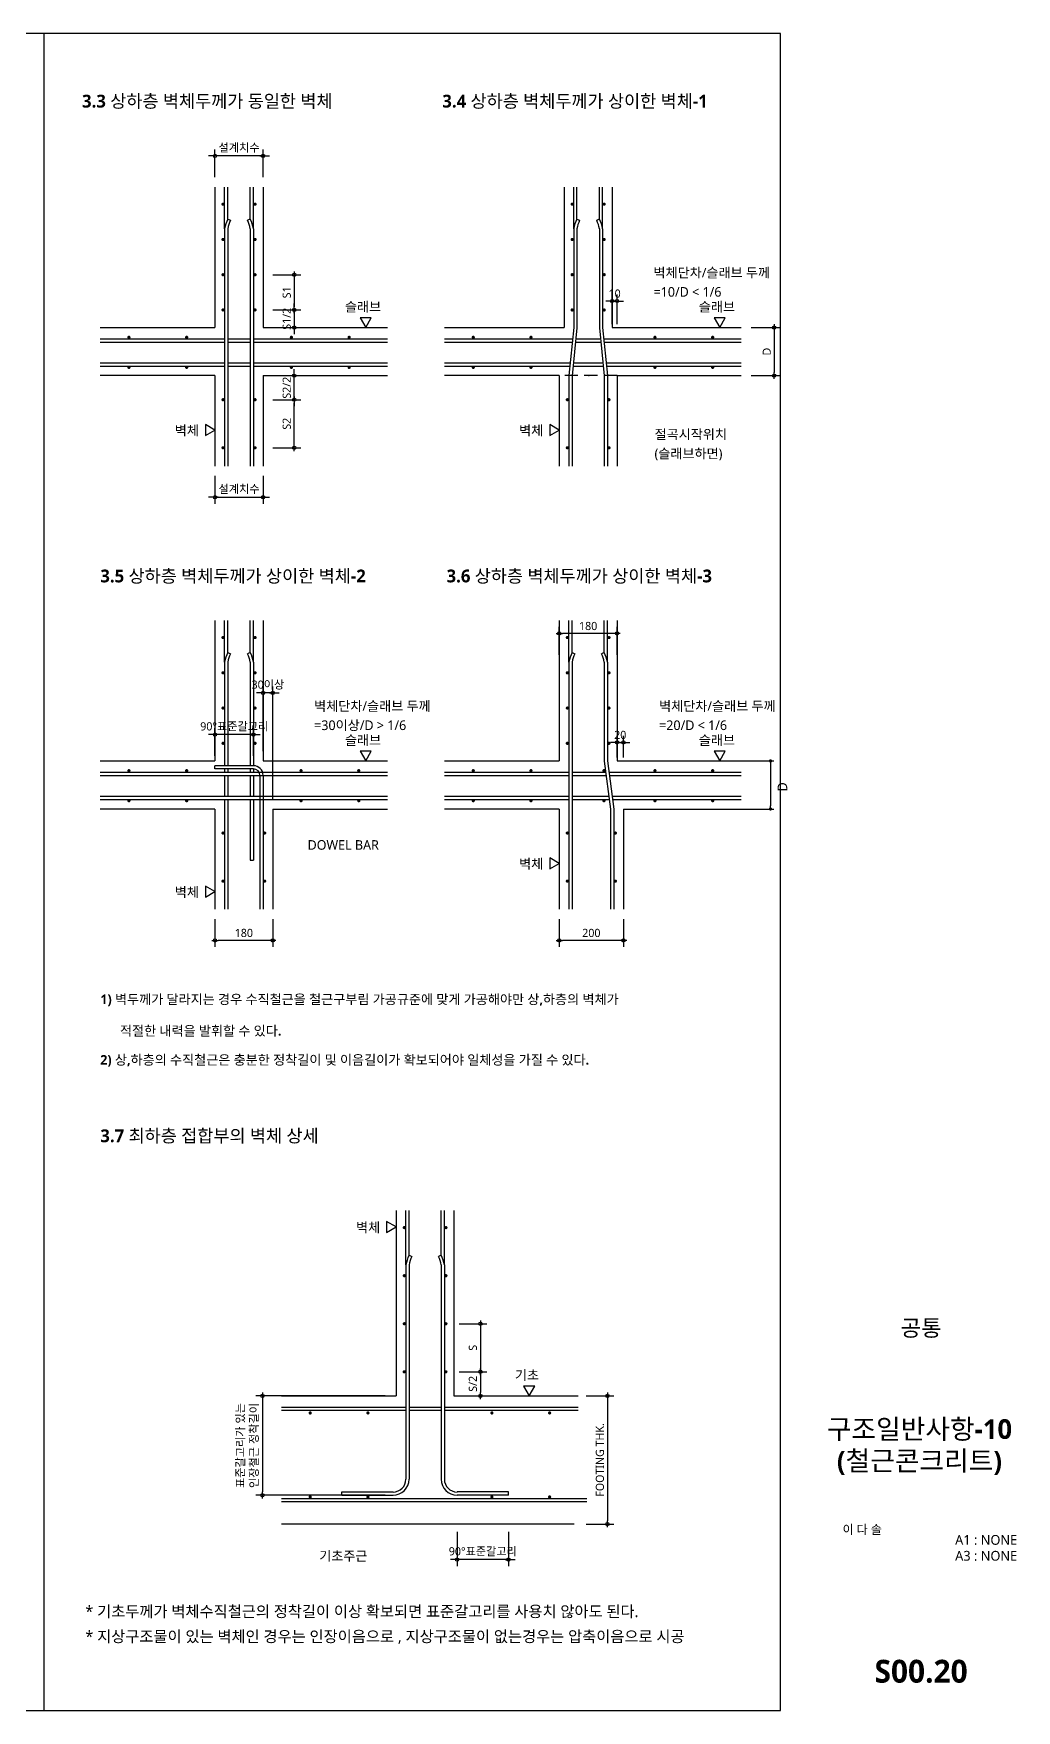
# Model space of a CAD drawing. Header units: millimetres. Extents: x 4573 to 501064, y -176100 to -4304.
# Drawn here: x 302814 to 332864, y -116700 to -65400 of the extents above; entities that cross this region are included whole.
import ezdxf
from ezdxf.enums import TextEntityAlignment as Align

# ---------------------------------------------------------------- set-up
doc = ezdxf.new("R2010")
doc.units = ezdxf.units.MM
doc.header["$LTSCALE"] = 800
doc.linetypes.add('HIDDENX2', pattern=[0.75, 0.5, -0.25])
doc.layers.get('Defpoints').update_dxf_attribs({"color": 147})
for name, color, linetype in [('BAR', 40, 'Continuous'), ('BAR-S', 4, 'Continuous'), ('DIM', 7, 'Continuous'), ('ELE4', 4, 'Continuous'), ('HID', 7, 'HIDDENX2'), ('RXLEADER', 7, 'Continuous'), ('SHT', 5, 'Continuous'), ('TEXT', 3, 'Continuous'), ('TEXT5', 7, 'Continuous'), ('TITLE', 7, 'Continuous'), ('W1', 2, 'Continuous')]:
    doc.layers.add(name, color=color, linetype=linetype)
doc.styles.get("Standard").update_dxf_attribs({"font": 'malgun.ttf'})
doc.styles.add('XR-SHEET-맑은고딕', font='malgun.ttf')
doc.styles.add('맑은고딕', font='malgun.ttf')
doc.styles.add('맑은고딕B', font='malgunbd.ttf')
doc.styles.add('스타일1', font='malgun.ttf')
doc.dimstyles.new('DIM1', dxfattribs={"dimscale": 10, "dimtxt": 3, "dimasz": 1, "dimexe": 2, "dimexo": 3, "dimgap": 1, "dimtad": 1, "dimdec": 0, "dimzin": 0, "dimdsep": 46, "dimtxsty": 'XR-SHEET-맑은고딕', "dimblk1": 'DIMDOT', "dimblk2": 'DIMDOT', "dimsah": 1, "dimcen": -1, "dimdle": 1.5, "dimclrt": 3, "dimadec": 0, "dimazin": 0, "dimtfac": 1, "dimtdec": 0, "dimtix": 1, "dimtmove": 2, "dimatfit": 3, "dimldrblk": 'DIMDOT', "dimfxl": 1, "dimtvp": 1, "dimtolj": 1, "dimtzin": 0, "dimarcsym": 0})

# ---------------------------------------------------------------- blocks, each defined once
blk = doc.blocks.new('DIMDOT')
at = {"layer": 'DIM'}
blk.add_line((1, 0), (-1, 0), dxfattribs=at)
blk.add_circle((0, 0), 0.5, dxfattribs=at)
blk = doc.blocks.new('*D292')
at = {"layer": 'Defpoints', "color": 0, "transparency": 16777216}
for p in [(313864, -107076), (309810, -110115), (313864, -110115)]:
    blk.add_point(p, dxfattribs=at)
at = {"layer": 'DIM', "color": 0, "lineweight": -2, "transparency": 16777216}
for p, q in [((313564, -107076), (309610, -107076)), ((309810, -107176), (309810, -110015)), ((313564, -110115), (309610, -110115))]:
    blk.add_line(p, q, dxfattribs=at)
at = {"layer": 'DIM', "color": 0, "lineweight": -2, "transparency": 16777216, "xscale": 100, "yscale": 100, "zscale": 100}
for p, rotation in [((309810, -107076), 90), ((309810, -110115), 270)]:
    blk.add_blockref('DIMDOT', p, dxfattribs=dict(at, rotation=rotation))
at = {"layer": 'DIM', "color": 4, "transparency": 16777216, "insert": (309149, -108595), "char_height": 250, "attachment_point": 5, "rotation": 90}
blk.add_mtext('\\A1;\\P{\\f굴림|b0|i0|c129|p49;표준갈고리가 있는\\P인장철근 정착길이}', dxfattribs=at)
blk = doc.blocks.new('*D293')
at = {"layer": 'Defpoints', "color": 0, "transparency": 16777216}
for p in [(319407, -107076), (319407, -110997), (320360, -110997)]:
    blk.add_point(p, dxfattribs=at)
at = {"layer": 'DIM', "color": 0, "lineweight": -2, "transparency": 16777216}
for p, q in [((319707, -107076), (320560, -107076)), ((320360, -107176), (320360, -110897)), ((319707, -110997), (320560, -110997))]:
    blk.add_line(p, q, dxfattribs=at)
at = {"layer": 'DIM', "color": 0, "lineweight": -2, "transparency": 16777216, "xscale": 100, "yscale": 100, "zscale": 100}
for p, rotation in [((320360, -107076), 90), ((320360, -110997), 270)]:
    blk.add_blockref('DIMDOT', p, dxfattribs=dict(at, rotation=rotation))
at = {"layer": 'DIM', "color": 4, "transparency": 16777216, "insert": (320131, -109036), "char_height": 250, "attachment_point": 5, "rotation": 90}
blk.add_mtext('\\A1;FOOTING THK.', dxfattribs=at)
blk = doc.blocks.new('*D294')
at = {"layer": 'Defpoints', "color": 0, "transparency": 16777216}
for p in [(315765, -110936), (317334, -110936), (315765, -112084)]:
    blk.add_point(p, dxfattribs=at)
at = {"layer": 'DIM', "color": 0, "lineweight": -2, "transparency": 16777216}
for p, q in [((315765, -111236), (315765, -112284)), ((317334, -111236), (317334, -112284)), ((315665, -112084), (315565, -112084)), ((317334, -112084), (315765, -112084)), ((317434, -112084), (317534, -112084))]:
    blk.add_line(p, q, dxfattribs=at)
at = {"layer": 'DIM', "color": 0, "lineweight": -2, "transparency": 16777216, "xscale": 100, "yscale": 100, "zscale": 100}
blk.add_blockref('DIMDOT', (315765, -112084), dxfattribs=at)
at = {"layer": 'DIM', "color": 0, "lineweight": -2, "transparency": 16777216, "xscale": 100, "yscale": 100, "zscale": 100, "rotation": 180}
blk.add_blockref('DIMDOT', (317334, -112084), dxfattribs=at)
at = {"layer": 'DIM', "color": 4, "transparency": 16777216, "insert": (316550, -111845), "char_height": 250, "attachment_point": 5}
blk.add_mtext('\\A1;90%%D표준갈고리', dxfattribs=at)
blk = doc.blocks.new('*D295')
at = {"layer": 'Defpoints', "color": 0, "transparency": 16777216}
for p in [(315523, -106340), (315523, -107076), (316477, -107076)]:
    blk.add_point(p, dxfattribs=at)
at = {"layer": 'DIM', "color": 0, "lineweight": -2, "transparency": 16777216}
for p, q in [((315823, -106340), (316677, -106340)), ((316477, -106440), (316477, -106976)), ((315823, -107076), (316677, -107076))]:
    blk.add_line(p, q, dxfattribs=at)
at = {"layer": 'DIM', "color": 0, "lineweight": -2, "transparency": 16777216, "xscale": 100, "yscale": 100, "zscale": 100}
for p, rotation in [((316477, -106340), 90), ((316477, -107076), 270)]:
    blk.add_blockref('DIMDOT', p, dxfattribs=dict(at, rotation=rotation))
at = {"layer": 'DIM', "color": 4, "transparency": 16777216, "insert": (316247, -106708), "char_height": 250, "attachment_point": 5, "rotation": 90}
blk.add_mtext('\\A1;S/2', dxfattribs=at)
blk = doc.blocks.new('*D296')
at = {"layer": 'Defpoints', "color": 0, "transparency": 16777216}
for p in [(315523, -104870), (315523, -106340), (316477, -106340)]:
    blk.add_point(p, dxfattribs=at)
at = {"layer": 'DIM', "color": 0, "lineweight": -2, "transparency": 16777216}
for p, q in [((315823, -104870), (316677, -104870)), ((316477, -104970), (316477, -106240)), ((315823, -106340), (316677, -106340))]:
    blk.add_line(p, q, dxfattribs=at)
at = {"layer": 'DIM', "color": 0, "lineweight": -2, "transparency": 16777216, "xscale": 100, "yscale": 100, "zscale": 100}
for p, rotation in [((316477, -104870), 90), ((316477, -106340), 270)]:
    blk.add_blockref('DIMDOT', p, dxfattribs=dict(at, rotation=rotation))
at = {"layer": 'DIM', "color": 4, "transparency": 16777216, "insert": (316247, -105605), "char_height": 250, "attachment_point": 5, "rotation": 90}
blk.add_mtext('\\A1;S', dxfattribs=at)
blk = doc.blocks.new('*D298')
at = {"layer": 'Defpoints', "color": 0, "transparency": 16777216}
for p in [(320653, -73583), (320506, -74586), (320653, -74586)]:
    blk.add_point(p, dxfattribs=at)
at = {"layer": 'DIM', "color": 0, "lineweight": -2, "transparency": 16777216}
for p, q in [((320406, -73583), (320306, -73583)), ((320506, -74286), (320506, -73383)), ((320506, -73583), (320653, -73583)), ((320653, -74286), (320653, -73383)), ((320753, -73583), (320853, -73583))]:
    blk.add_line(p, q, dxfattribs=at)
at = {"layer": 'DIM', "color": 0, "lineweight": -2, "transparency": 16777216, "xscale": 100, "yscale": 100, "zscale": 100}
blk.add_blockref('DIMDOT', (320506, -73583), dxfattribs=at)
at = {"layer": 'DIM', "color": 0, "lineweight": -2, "transparency": 16777216, "xscale": 100, "yscale": 100, "zscale": 100, "rotation": 180}
blk.add_blockref('DIMDOT', (320653, -73583), dxfattribs=at)
at = {"layer": 'DIM', "color": 4, "transparency": 16777216, "insert": (320579, -73356), "char_height": 250, "attachment_point": 5}
blk.add_mtext('\\A1;10', dxfattribs=at)
blk = doc.blocks.new('*D327')
at = {"layer": 'Defpoints', "color": 0, "transparency": 16777216}
for p in [(309832, -73856), (309832, -74395), (310785, -74395)]:
    blk.add_point(p, dxfattribs=at)
at = {"layer": 'DIM', "color": 0, "lineweight": -2, "transparency": 16777216}
for p, q in [((310132, -73856), (310985, -73856)), ((310785, -73756), (310785, -73656)), ((310785, -73856), (310785, -74395)), ((310132, -74395), (310985, -74395)), ((310785, -74495), (310785, -74595))]:
    blk.add_line(p, q, dxfattribs=at)
at = {"layer": 'DIM', "color": 0, "lineweight": -2, "transparency": 16777216, "xscale": 100, "yscale": 100, "zscale": 100}
for p, rotation in [((310785, -73856), 270), ((310785, -74395), 90)]:
    blk.add_blockref('DIMDOT', p, dxfattribs=dict(at, rotation=rotation))
at = {"layer": 'DIM', "color": 4, "transparency": 16777216, "insert": (310556, -74126), "char_height": 250, "attachment_point": 5, "rotation": 90}
blk.add_mtext('\\A1;S1/2', dxfattribs=at)
blk = doc.blocks.new('*D329')
at = {"layer": 'Defpoints', "color": 0, "transparency": 16777216}
for p in [(318888, -83753), (318888, -84703), (320653, -84703)]:
    blk.add_point(p, dxfattribs=at)
at = {"layer": 'DIM', "color": 0, "lineweight": -2, "transparency": 16777216}
for p, q in [((318888, -84403), (318888, -83553)), ((320653, -84403), (320653, -83553)), ((320553, -83753), (318988, -83753))]:
    blk.add_line(p, q, dxfattribs=at)
at = {"layer": 'DIM', "color": 0, "lineweight": -2, "transparency": 16777216, "xscale": 100, "yscale": 100, "zscale": 100, "rotation": 180}
blk.add_blockref('DIMDOT', (318888, -83753), dxfattribs=at)
at = {"layer": 'DIM', "color": 0, "lineweight": -2, "transparency": 16777216, "xscale": 100, "yscale": 100, "zscale": 100}
blk.add_blockref('DIMDOT', (320653, -83753), dxfattribs=at)
at = {"layer": 'DIM', "color": 4, "transparency": 16777216, "insert": (319770, -83526), "char_height": 250, "attachment_point": 5}
blk.add_mtext('\\A1;180', dxfattribs=at)
blk = doc.blocks.new('*D330')
at = {"layer": 'Defpoints', "color": 0, "transparency": 16777216}
for p in [(308361, -92190), (310126, -92190), (308361, -93144)]:
    blk.add_point(p, dxfattribs=at)
at = {"layer": 'DIM', "color": 0, "lineweight": -2, "transparency": 16777216}
for p, q in [((308361, -92490), (308361, -93344)), ((310126, -92490), (310126, -93344)), ((310026, -93144), (308461, -93144))]:
    blk.add_line(p, q, dxfattribs=at)
at = {"layer": 'DIM', "color": 0, "lineweight": -2, "transparency": 16777216, "xscale": 100, "yscale": 100, "zscale": 100, "rotation": 180}
blk.add_blockref('DIMDOT', (308361, -93144), dxfattribs=at)
at = {"layer": 'DIM', "color": 0, "lineweight": -2, "transparency": 16777216, "xscale": 100, "yscale": 100, "zscale": 100}
blk.add_blockref('DIMDOT', (310126, -93144), dxfattribs=at)
at = {"layer": 'DIM', "color": 4, "transparency": 16777216, "insert": (309244, -92916), "char_height": 250, "attachment_point": 5}
blk.add_mtext('\\A1;180', dxfattribs=at)
blk = doc.blocks.new('*D331')
at = {"layer": 'Defpoints', "color": 0, "transparency": 16777216}
for p in [(308361, -86847), (308361, -87800), (309538, -87800)]:
    blk.add_point(p, dxfattribs=at)
at = {"layer": 'DIM', "color": 0, "lineweight": -2, "transparency": 16777216}
for p, q in [((308361, -87500), (308361, -86647)), ((309538, -87500), (309538, -86647)), ((308261, -86847), (308161, -86847)), ((309538, -86847), (308361, -86847)), ((309638, -86847), (309738, -86847))]:
    blk.add_line(p, q, dxfattribs=at)
at = {"layer": 'DIM', "color": 0, "lineweight": -2, "transparency": 16777216, "xscale": 100, "yscale": 100, "zscale": 100}
blk.add_blockref('DIMDOT', (308361, -86847), dxfattribs=at)
at = {"layer": 'DIM', "color": 0, "lineweight": -2, "transparency": 16777216, "xscale": 100, "yscale": 100, "zscale": 100, "rotation": 180}
blk.add_blockref('DIMDOT', (309538, -86847), dxfattribs=at)
at = {"layer": 'DIM', "color": 4, "transparency": 16777216, "insert": (308950, -86608), "char_height": 250, "attachment_point": 5}
blk.add_mtext('\\A1;90%%D표준갈고리', dxfattribs=at)
blk = doc.blocks.new('*D332')
at = {"layer": 'Defpoints', "color": 0, "transparency": 16777216}
for p in [(318888, -92190), (320849, -92190), (318888, -93144)]:
    blk.add_point(p, dxfattribs=at)
at = {"layer": 'DIM', "color": 0, "lineweight": -2, "transparency": 16777216}
for p, q in [((318888, -92490), (318888, -93344)), ((320849, -92490), (320849, -93344)), ((320749, -93144), (318988, -93144))]:
    blk.add_line(p, q, dxfattribs=at)
at = {"layer": 'DIM', "color": 0, "lineweight": -2, "transparency": 16777216, "xscale": 100, "yscale": 100, "zscale": 100, "rotation": 180}
blk.add_blockref('DIMDOT', (318888, -93144), dxfattribs=at)
at = {"layer": 'DIM', "color": 0, "lineweight": -2, "transparency": 16777216, "xscale": 100, "yscale": 100, "zscale": 100}
blk.add_blockref('DIMDOT', (320849, -93144), dxfattribs=at)
at = {"layer": 'DIM', "color": 4, "transparency": 16777216, "insert": (319868, -92916), "char_height": 250, "attachment_point": 5}
blk.add_mtext('\\A1;200', dxfattribs=at)
blk = doc.blocks.new('*D322')
at = {"layer": 'Defpoints', "color": 0, "transparency": 16777216}
for p in [(320849, -87086), (320653, -87843), (320849, -87843)]:
    blk.add_point(p, dxfattribs=at)
at = {"layer": 'DIM', "color": 0, "lineweight": -2, "transparency": 16777216}
for p, q in [((320553, -87086), (320453, -87086)), ((320653, -87543), (320653, -86886)), ((320653, -87086), (320849, -87086)), ((320849, -87543), (320849, -86886)), ((320949, -87086), (321049, -87086))]:
    blk.add_line(p, q, dxfattribs=at)
at = {"layer": 'DIM', "color": 0, "lineweight": -2, "transparency": 16777216, "xscale": 100, "yscale": 100, "zscale": 100}
blk.add_blockref('DIMDOT', (320653, -87086), dxfattribs=at)
at = {"layer": 'DIM', "color": 0, "lineweight": -2, "transparency": 16777216, "xscale": 100, "yscale": 100, "zscale": 100, "rotation": 180}
blk.add_blockref('DIMDOT', (320849, -87086), dxfattribs=at)
at = {"layer": 'DIM', "color": 4, "transparency": 16777216, "insert": (320751, -86858), "char_height": 250, "attachment_point": 5}
blk.add_mtext('\\A1;20', dxfattribs=at)
blk = doc.blocks.new('*D324')
at = {"layer": 'Defpoints', "color": 0, "transparency": 16777216}
for p in [(309832, -75866), (310785, -75866), (309832, -76601)]:
    blk.add_point(p, dxfattribs=at)
at = {"layer": 'DIM', "color": 0, "lineweight": -2, "transparency": 16777216}
for p, q in [((310132, -75866), (310985, -75866)), ((310785, -75766), (310785, -75666)), ((310785, -76601), (310785, -75866)), ((310132, -76601), (310985, -76601)), ((310785, -76701), (310785, -76801))]:
    blk.add_line(p, q, dxfattribs=at)
at = {"layer": 'DIM', "color": 0, "lineweight": -2, "transparency": 16777216, "xscale": 100, "yscale": 100, "zscale": 100}
for p, rotation in [((310785, -75866), 270), ((310785, -76601), 90)]:
    blk.add_blockref('DIMDOT', p, dxfattribs=dict(at, rotation=rotation))
at = {"layer": 'DIM', "color": 4, "transparency": 16777216, "insert": (310556, -76234), "char_height": 250, "attachment_point": 5, "rotation": 90}
blk.add_mtext('\\A1;S2/2', dxfattribs=at)
blk = doc.blocks.new('*D325')
at = {"layer": 'Defpoints', "color": 0, "transparency": 16777216}
for p in [(309832, -76601), (310785, -76601), (309832, -78072)]:
    blk.add_point(p, dxfattribs=at)
at = {"layer": 'DIM', "color": 0, "lineweight": -2, "transparency": 16777216}
for p, q in [((310132, -76601), (310985, -76601)), ((310785, -77972), (310785, -76701)), ((310132, -78072), (310985, -78072))]:
    blk.add_line(p, q, dxfattribs=at)
at = {"layer": 'DIM', "color": 0, "lineweight": -2, "transparency": 16777216, "xscale": 100, "yscale": 100, "zscale": 100}
for p, rotation in [((310785, -76601), 90), ((310785, -78072), 270)]:
    blk.add_blockref('DIMDOT', p, dxfattribs=dict(at, rotation=rotation))
at = {"layer": 'DIM', "color": 4, "transparency": 16777216, "insert": (310556, -77337), "char_height": 250, "attachment_point": 5, "rotation": 90}
blk.add_mtext('\\A1;S2', dxfattribs=at)
blk = doc.blocks.new('_Dot')
at = {"color": 0, "linetype": 'ByBlock', "lineweight": -2}
blk.add_line((-0.5, 0), (-1, 0), dxfattribs=at)
at = {"color": 0, "linetype": 'ByBlock', "const_width": 0.5}
blk.add_lwpolyline([(-0.25, 0, 1), (0.25, 0, 1)], format="xyb", close=True, dxfattribs=at)
blk = doc.blocks.new('*D334')
at = {"layer": 'Defpoints', "color": 0, "transparency": 16777216}
for p in [(308361, -69143), (308361, -70096), (309832, -70096)]:
    blk.add_point(p, dxfattribs=at)
at = {"layer": 'DIM', "color": 0, "lineweight": -2, "transparency": 16777216}
for p, q in [((308261, -69143), (308161, -69143)), ((308361, -69796), (308361, -68943)), ((309832, -69143), (308361, -69143)), ((309832, -69796), (309832, -68943)), ((309932, -69143), (310032, -69143))]:
    blk.add_line(p, q, dxfattribs=at)
at = {"layer": 'DIM', "color": 0, "lineweight": -2, "transparency": 16777216, "xscale": 100, "yscale": 100, "zscale": 100}
blk.add_blockref('DIMDOT', (308361, -69143), dxfattribs=at)
at = {"layer": 'DIM', "color": 0, "lineweight": -2, "transparency": 16777216, "xscale": 100, "yscale": 100, "zscale": 100, "rotation": 180}
blk.add_blockref('DIMDOT', (309832, -69143), dxfattribs=at)
at = {"layer": 'DIM', "color": 4, "transparency": 16777216, "insert": (309097, -68903), "char_height": 250, "attachment_point": 5}
blk.add_mtext('\\A1;설계치수', dxfattribs=at)
blk = doc.blocks.new('*D335')
at = {"layer": 'Defpoints', "color": 0, "transparency": 16777216}
for p in [(309832, -72778), (309832, -73856), (310785, -73856)]:
    blk.add_point(p, dxfattribs=at)
at = {"layer": 'DIM', "color": 0, "lineweight": -2, "transparency": 16777216}
for p, q in [((310132, -72778), (310985, -72778)), ((310785, -72878), (310785, -73756)), ((310132, -73856), (310985, -73856))]:
    blk.add_line(p, q, dxfattribs=at)
at = {"layer": 'DIM', "color": 0, "lineweight": -2, "transparency": 16777216, "xscale": 100, "yscale": 100, "zscale": 100}
for p, rotation in [((310785, -72778), 90), ((310785, -73856), 270)]:
    blk.add_blockref('DIMDOT', p, dxfattribs=dict(at, rotation=rotation))
at = {"layer": 'DIM', "color": 4, "transparency": 16777216, "insert": (310556, -73317), "char_height": 250, "attachment_point": 5, "rotation": 90}
blk.add_mtext('\\A1;S1', dxfattribs=at)
blk = doc.blocks.new('*D336')
at = {"layer": 'Defpoints', "color": 0, "transparency": 16777216}
for p in [(309832, -85572), (309832, -87653), (310126, -89123)]:
    blk.add_point(p, dxfattribs=at)
at = {"layer": 'DIM', "color": 0, "lineweight": -2, "transparency": 16777216}
for p, q in [((309732, -85572), (309632, -85572)), ((309832, -87353), (309832, -85372)), ((310126, -85572), (309832, -85572)), ((310126, -88823), (310126, -85372)), ((310226, -85572), (310326, -85572))]:
    blk.add_line(p, q, dxfattribs=at)
at = {"layer": 'DIM', "color": 0, "lineweight": -2, "transparency": 16777216, "xscale": 100, "yscale": 100, "zscale": 100}
blk.add_blockref('DIMDOT', (309832, -85572), dxfattribs=at)
at = {"layer": 'DIM', "color": 0, "lineweight": -2, "transparency": 16777216, "xscale": 100, "yscale": 100, "zscale": 100, "rotation": 180}
blk.add_blockref('DIMDOT', (310126, -85572), dxfattribs=at)
at = {"layer": 'DIM', "color": 4, "transparency": 16777216, "insert": (309979, -85332), "char_height": 250, "attachment_point": 5}
blk.add_mtext('\\A1;30이상', dxfattribs=at)
blk = doc.blocks.new('*D349')
at = {"layer": 'Defpoints', "color": 0, "transparency": 16777216}
for p in [(308361, -78633), (309832, -78633), (309832, -79586)]:
    blk.add_point(p, dxfattribs=at)
at = {"layer": 'DIM', "color": 0, "lineweight": -2, "transparency": 16777216}
for p, q in [((308361, -78933), (308361, -79786)), ((309832, -78933), (309832, -79786)), ((308261, -79586), (308161, -79586)), ((308361, -79586), (309832, -79586)), ((309932, -79586), (310032, -79586))]:
    blk.add_line(p, q, dxfattribs=at)
at = {"layer": 'DIM', "color": 0, "lineweight": -2, "transparency": 16777216, "xscale": 100, "yscale": 100, "zscale": 100}
blk.add_blockref('DIMDOT', (308361, -79586), dxfattribs=at)
at = {"layer": 'DIM', "color": 0, "lineweight": -2, "transparency": 16777216, "xscale": 100, "yscale": 100, "zscale": 100, "rotation": 180}
blk.add_blockref('DIMDOT', (309832, -79586), dxfattribs=at)
at = {"layer": 'DIM', "color": 4, "transparency": 16777216, "insert": (309097, -79347), "char_height": 250, "attachment_point": 5}
blk.add_mtext('\\A1;설계치수', dxfattribs=at)
blk = doc.blocks.new('*D350')
at = {"layer": 'Defpoints', "color": 0, "transparency": 16777216}
for p in [(324453, -74395), (324453, -75866), (325455, -75866)]:
    blk.add_point(p, dxfattribs=at)
at = {"layer": 'DIM', "color": 0, "lineweight": -2, "transparency": 16777216}
for p, q in [((324753, -74395), (325655, -74395)), ((325455, -74495), (325455, -75766)), ((324753, -75866), (325655, -75866))]:
    blk.add_line(p, q, dxfattribs=at)
at = {"layer": 'DIM', "color": 0, "lineweight": -2, "transparency": 16777216, "xscale": 100, "yscale": 100, "zscale": 100}
for p, rotation in [((325455, -74395), 90), ((325455, -75866), 270)]:
    blk.add_blockref('DIMDOT', p, dxfattribs=dict(at, rotation=rotation))
at = {"layer": 'DIM', "color": 4, "transparency": 16777216, "insert": (325230, -75131), "char_height": 250, "attachment_point": 5, "rotation": 90}
blk.add_mtext('\\A1;D', dxfattribs=at)
blk = doc.blocks.new('TITLE')
at = {"layer": 'TITLE', "style": '스타일1'}
for tag, height, p in [('동명칭', 6, (776.77, -457.26)), ('SCALE-A1', 3, (797.5, -522)), ('SCALE-A3', 3, (797.5, -527)), ('DATA', 3, (797.5, -540))]:
    blk.add_attdef(tag, text='', height=height, dxfattribs=at).set_placement(p, align=Align.MIDDLE)
for tag, height, p in [('TITLE1', 6, (776.5, -479.4)), ('TITLE4', 6, (776.5, -484.39)), ('TITLE2', 6, (776.5, -489)), ('TITLE5', 6, (776.5, -493.99)), ('TITLE3', 6, (776.5, -498.7)), ('NAME-1', 3, (760.16, -517.5)), ('NAME-2', 3, (760.16, -526.5)), ('A0.00', 7, (776.5, -561))]:
    blk.add_attdef(tag, text='', height=height, dxfattribs=at).set_placement(p, align=Align.MIDDLE_CENTER)

msp = doc.modelspace()

# ---------------------------------------------------------------- linework, layer by layer
for points in [[(313140.3, -74101.3), (312800.7, -74101.3), (312970.5, -74395.4)], [(323961, -74101.3), (323621.4, -74101.3), (323791.2, -74395.4)], [(308067.2, -77359.6), (308067.2, -77699.2), (308361.3, -77529.4)], [(318593.8, -77359.6), (318593.8, -77699.2), (318887.9, -77529.4)], [(313140.3, -87358.4), (312800.7, -87358.4), (312970.5, -87652.5)], [(323961, -87358.4), (323621.4, -87358.4), (323791.2, -87652.5)], [(318593.8, -90616.8), (318593.8, -90956.4), (318887.9, -90786.6)], [(308067.2, -91481.6), (308067.2, -91821.2), (308361.3, -91651.4)], [(313608.5, -101738.4), (313608.5, -102078), (313902.6, -101908.2)], [(318135, -106781.5), (317795.4, -106781.5), (317965.2, -107075.6)]]:
    msp.add_lwpolyline(points, close=True)
at = {"layer": 'BAR'}
for p, q in [((308655.4, -71371), (308655.4, -70096)), ((308753.5, -71076.9), (308753.5, -70096)), ((309439.7, -71076.9), (309439.7, -70096)), ((309537.8, -71371), (309537.8, -70096)), ((319329.1, -71371), (319329.1, -70096)), ((319427.1, -71076.9), (319427.1, -70096)), ((320113.4, -71076.9), (320113.4, -70096)), ((320211.4, -71371), (320211.4, -70096)), ((308753.5, -71076.9), (308833.1, -71114.2)), ((309439.7, -71076.9), (309360.1, -71114.2)), ((319427.1, -71076.9), (319506.7, -71114.2)), ((320113.4, -71076.9), (320033.8, -71114.2)), ((308655.4, -71371), (308655.4, -78632.8)), ((308753.5, -71371), (308753.5, -78632.8)), ((309439.7, -71371), (309439.7, -74401.9)), ((309537.8, -71371), (309537.8, -78632.8)), ((319329.1, -71371), (319329.1, -74395.4)), ((319427.1, -71371), (319427.1, -74400.3)), ((320113.4, -71371), (320113.4, -74400.3)), ((320211.4, -71371), (320211.4, -74395.4)), ((309439.7, -71920.2), (309439.7, -78632.8)), ((304855.3, -74738.5), (308655.4, -74738.5)), ((304855.3, -74836.6), (308655.4, -74836.6)), ((308753.5, -74738.5), (309439.7, -74738.5)), ((308753.5, -74836.6), (309439.7, -74836.6)), ((309537.8, -74738.5), (313632.1, -74738.5)), ((309537.8, -74836.6), (313632.1, -74836.6)), ((315381.8, -74738.5), (319294.8, -74738.5)), ((315381.8, -74836.6), (319285, -74836.6)), ((319329.1, -74395.4), (319182, -75866)), ((319427.1, -74400.3), (319280.1, -75870.9)), ((319383.5, -74836.6), (320157, -74836.6)), ((319393.3, -74738.5), (320147.2, -74738.5)), ((320113.4, -74400.3), (320260.4, -75870.9)), ((320211.4, -74395.4), (320358.5, -75866)), ((320245.7, -74738.5), (324452.8, -74738.5)), ((320255.5, -74836.6), (324452.8, -74836.6)), ((304855.3, -75473.8), (308655.4, -75473.8)), ((304855.3, -75571.9), (308655.4, -75571.9)), ((308753.5, -75473.8), (309439.7, -75473.8)), ((308753.5, -75571.9), (309439.7, -75571.9)), ((309537.8, -75473.8), (313632.1, -75473.8)), ((309537.8, -75571.9), (313632.1, -75571.9)), ((315381.8, -75473.8), (319221.2, -75473.8)), ((315381.8, -75571.9), (319211.4, -75571.9)), ((319182, -75866), (319182, -78632.8)), ((319280.1, -75870.9), (319280.1, -78632.8)), ((319310, -75571.9), (320230.5, -75571.9)), ((319319.8, -75473.8), (320220.7, -75473.8)), ((320260.4, -75870.9), (320260.4, -78632.8)), ((320319.3, -75473.8), (324452.8, -75473.8)), ((320329.1, -75571.9), (324452.8, -75571.9)), ((320358.5, -75866), (320358.5, -78632.8)), ((308655.4, -84628.1), (308655.4, -83353.2)), ((308753.5, -84334), (308753.5, -83353.2)), ((309439.7, -84334), (309439.7, -83353.2)), ((309537.8, -84628.1), (309537.8, -83353.2)), ((319182, -84628.1), (319182, -83353.2)), ((319280.1, -84334), (319280.1, -83353.2)), ((320260.4, -84334), (320260.4, -83353.2)), ((320358.5, -84628.1), (320358.5, -83353.2)), ((308655.4, -84628.1), (308655.4, -87799.6)), ((308753.5, -84334), (308833.1, -84371.3)), ((308753.5, -84628.1), (308753.5, -87799.6)), ((309439.7, -84334), (309360.1, -84371.3)), ((309439.7, -84628.1), (309439.7, -87799.6)), ((309537.8, -84628.1), (309537.8, -87799.6)), ((319182, -84628.1), (319182, -92190.3)), ((319280.1, -84334), (319359.7, -84371.3)), ((319280.1, -84628.1), (319280.1, -92190.3)), ((320260.4, -84334), (320180.8, -84371.3)), ((320260.4, -84628.1), (320260.4, -87659.1)), ((320358.5, -84628.1), (320358.5, -87652.5)), ((320260.4, -87659.1), (320456.5, -89129.6)), ((320358.5, -87652.5), (320554.6, -89123.1)), ((304855.3, -87995.7), (313632.1, -87995.7)), ((304855.3, -88093.7), (313632.1, -88093.7)), ((309537.8, -87799.6), (308361.3, -87799.6)), ((308361.3, -87897.6), (308361.3, -87799.6)), ((309537.8, -87897.6), (308361.3, -87897.6)), ((308655.4, -87897.6), (308655.4, -87995.7)), ((308655.4, -88093.7), (308655.4, -88731)), ((308753.5, -87897.6), (308753.5, -87995.7)), ((308753.5, -88093.7), (308753.5, -88731)), ((309537.8, -87799.6), (309247.4, -87799.6)), ((309439.7, -87897.6), (309439.7, -87995.7)), ((309439.7, -88093.7), (309439.7, -88731)), ((309537.8, -87897.6), (309537.8, -87995.7)), ((309537.8, -88093.7), (309537.8, -88731)), ((309733.9, -88093.7), (309733.9, -92190.3)), ((309831.9, -88093.7), (309831.9, -92190.3)), ((315381.8, -87995.7), (319182, -87995.7)), ((315381.8, -88093.7), (319182, -88093.7)), ((319280.1, -87995.7), (320305.3, -87995.7)), ((319280.1, -88093.7), (320318.4, -88093.7)), ((320404.2, -87995.7), (324452.8, -87995.7)), ((320417.3, -88093.7), (324452.8, -88093.7)), ((304855.3, -88731), (313632.1, -88731)), ((315381.8, -88731), (319182, -88731)), ((319280.1, -88731), (320403.4, -88731)), ((320502.3, -88731), (324452.8, -88731)), ((304855.3, -88829), (313632.1, -88829)), ((308655.4, -88829), (308655.4, -92190.3)), ((308753.5, -88829), (308753.5, -92190.3)), ((309439.7, -88829), (309439.7, -90691.8)), ((309537.8, -88829), (309537.8, -90691.8)), ((315381.8, -88829), (319182, -88829)), ((319280.1, -88829), (320416.4, -88829)), ((320456.5, -89129.6), (320456.5, -92190.3)), ((320515.4, -88829), (324452.8, -88829)), ((320554.6, -89123.1), (320554.6, -92190.3)), ((309439.7, -90691.8), (309537.8, -90691.8)), ((314196.8, -103070.9), (314196.8, -101403.7)), ((314294.8, -102776.7), (314294.8, -101403.7)), ((315275.2, -102776.7), (315275.2, -101403.7)), ((315373.2, -103070.9), (315373.2, -101403.7)), ((314196.8, -103070.9), (314196.8, -109624.7)), ((314294.8, -102776.7), (314374.4, -102814)), ((314294.8, -103070.9), (314294.8, -109624.7)), ((315275.2, -102776.7), (315195.6, -102814)), ((315275.2, -103070.9), (315275.2, -109624.7)), ((315373.2, -103070.9), (315373.2, -109624.7)), ((310396.6, -107418.8), (314196.8, -107418.8)), ((310396.6, -107516.8), (314196.8, -107516.8)), ((314294.8, -107418.8), (315275.2, -107418.8)), ((314294.8, -107516.8), (315275.2, -107516.8)), ((315373.2, -107418.8), (319467.5, -107418.8)), ((315373.2, -107516.8), (319467.5, -107516.8)), ((310396.6, -110212.9), (319732.8, -110212.9)), ((312236, -110114.9), (312236, -110016.8)), ((312236, -110016.8), (313804.6, -110016.8)), ((312236, -110114.9), (313804.6, -110114.9)), ((317334, -110016.8), (315765.4, -110016.8)), ((317334, -110114.9), (315765.4, -110114.9)), ((317334, -110114.9), (317334, -110016.8)), ((310396.6, -110310.9), (319732.8, -110310.9))]:
    msp.add_line(p, q, dxfattribs=at)
for centre, radius, start, end in [((309624.2, -71530.5), 981.8, 152.48113, 170.64897), ((309722.3, -71530.5), 981.8, 154.90803, 170.64897), ((308471, -71530.5), 981.8, 9.35103, 25.09197), ((308569, -71530.5), 981.8, 9.35103, 27.51887), ((320297.9, -71530.5), 981.8, 152.48113, 170.64897), ((320395.9, -71530.5), 981.8, 154.90803, 170.64897), ((319144.6, -71530.5), 981.8, 9.35103, 25.09197), ((319242.6, -71530.5), 981.8, 9.35103, 27.51887), ((309624.2, -84787.7), 981.8, 152.48113, 170.64897), ((309722.3, -84787.7), 981.8, 154.90803, 170.64897), ((308471, -84787.7), 981.8, 9.35103, 25.09197), ((308569, -84787.7), 981.8, 9.35103, 27.51887), ((320150.8, -84787.7), 981.8, 152.48113, 170.64897), ((320248.8, -84787.7), 981.8, 154.90803, 170.64897), ((319291.7, -84787.7), 981.8, 9.35103, 25.09197), ((319389.7, -84787.7), 981.8, 9.35103, 27.51887), ((309537.8, -88093.7), 294.1, 0, 90), ((309537.8, -88093.7), 196.1, 0, 90), ((315165.6, -103230.4), 981.8, 152.48113, 170.64897), ((315263.6, -103230.4), 981.8, 154.90803, 170.64897), ((314306.4, -103230.4), 981.8, 9.35103, 25.09197), ((314404.4, -103230.4), 981.8, 9.35103, 27.51887), ((313804.6, -109624.7), 490.2, 270, 0), ((313804.6, -109624.7), 392.2, 270, 0), ((315765.4, -109624.7), 490.2, 180, 270), ((315765.4, -109624.7), 392.2, 180, 270)]:
    msp.add_arc(centre, radius, start, end, dxfattribs=at)
at = {"layer": 'BAR-S', "const_width": 49}
for points in [[(308631.6, -70620.9, 1), (308582.6, -70620.9, 1)], [(309561.6, -70620.9, -1), (309610.6, -70620.9, -1)], [(319305.2, -70620.9, 1), (319256.2, -70620.9, 1)], [(320235.3, -70620.9, -1), (320284.3, -70620.9, -1)], [(308631.6, -71699.3, 1), (308582.6, -71699.3, 1)], [(309561.6, -71699.3, -1), (309610.6, -71699.3, -1)], [(319305.2, -71699.3, 1), (319256.2, -71699.3, 1)], [(320235.3, -71699.3, -1), (320284.3, -71699.3, -1)], [(308631.6, -72777.8, 1), (308582.6, -72777.8, 1)], [(309561.6, -72777.8, -1), (309610.6, -72777.8, -1)], [(319305.2, -72777.8, 1), (319256.2, -72777.8, 1)], [(320235.3, -72777.8, -1), (320284.3, -72777.8, -1)], [(308631.6, -73856.2, 1), (308582.6, -73856.2, 1)], [(309561.6, -73856.2, -1), (309610.6, -73856.2, -1)], [(319305.2, -73856.2, 1), (319256.2, -73856.2, 1)], [(320235.3, -73856.2, -1), (320284.3, -73856.2, -1)], [(305706.2, -74692.9, 1), (305755.2, -74692.9, 1)], [(307470.9, -74692.9, 1), (307520, -74692.9, 1)], [(310722.3, -74692.9, -1), (310673.3, -74692.9, -1)], [(312487, -74692.9, -1), (312438, -74692.9, -1)], [(316232.8, -74692.9, 1), (316281.8, -74692.9, 1)], [(317997.5, -74692.9, 1), (318046.5, -74692.9, 1)], [(321837.1, -74692.9, -1), (321788.1, -74692.9, -1)], [(323601.8, -74692.9, -1), (323552.8, -74692.9, -1)], [(305706.2, -75613.1, 1), (305755.2, -75613.1, 1)], [(307470.9, -75613.1, 1), (307520, -75613.1, 1)], [(310722.3, -75613.1, -1), (310673.3, -75613.1, -1)], [(312487, -75613.1, -1), (312438, -75613.1, -1)], [(316232.8, -75613.1, 1), (316281.8, -75613.1, 1)], [(317997.5, -75613.1, 1), (318046.5, -75613.1, 1)], [(321837.1, -75613.1, -1), (321788.1, -75613.1, -1)], [(323601.8, -75613.1, -1), (323552.8, -75613.1, -1)], [(308631.6, -76601.3, -1), (308582.6, -76601.3, -1)], [(309561.6, -76601.3, 1), (309610.6, -76601.3, 1)], [(319158.2, -76601.3, -1), (319109.2, -76601.3, -1)], [(320382.3, -76601.3, 1), (320431.3, -76601.3, 1)], [(308631.6, -78071.9, -1), (308582.6, -78071.9, -1)], [(309561.6, -78071.9, 1), (309610.6, -78071.9, 1)], [(319158.2, -78071.9, -1), (319109.2, -78071.9, -1)], [(320382.3, -78071.9, 1), (320431.3, -78071.9, 1)], [(308631.6, -83878, 1), (308582.6, -83878, 1)], [(309561.6, -83878, -1), (309610.6, -83878, -1)], [(319158.2, -83878, 1), (319109.2, -83878, 1)], [(320382.3, -83878, -1), (320431.3, -83878, -1)], [(308631.6, -84956.5, 1), (308582.6, -84956.5, 1)], [(309561.6, -84956.5, -1), (309610.6, -84956.5, -1)], [(319158.2, -84956.5, 1), (319109.2, -84956.5, 1)], [(320382.3, -84956.5, -1), (320431.3, -84956.5, -1)], [(308631.6, -86034.9, 1), (308582.6, -86034.9, 1)], [(309561.6, -86034.9, -1), (309610.6, -86034.9, -1)], [(319158.2, -86034.9, 1), (319109.2, -86034.9, 1)], [(320382.3, -86034.9, -1), (320431.3, -86034.9, -1)], [(308631.6, -87113.3, 1), (308582.6, -87113.3, 1)], [(309561.6, -87113.3, -1), (309610.6, -87113.3, -1)], [(319158.2, -87113.3, 1), (319109.2, -87113.3, 1)], [(320382.3, -87113.3, -1), (320431.3, -87113.3, -1)], [(305706.2, -87950.1, 1), (305755.2, -87950.1, 1)], [(307470.9, -87950.1, 1), (307520, -87950.1, 1)], [(311016.4, -87950.1, -1), (310967.4, -87950.1, -1)], [(312781.1, -87950.1, -1), (312732.1, -87950.1, -1)], [(316232.8, -87950.1, 1), (316281.8, -87950.1, 1)], [(317997.5, -87950.1, 1), (318046.5, -87950.1, 1)], [(320228.9, -87950.1, 1), (320277.9, -87950.1, 1)], [(321837.1, -87950.1, -1), (321788.1, -87950.1, -1)], [(323601.8, -87950.1, -1), (323552.8, -87950.1, -1)], [(305706.2, -88870.3, 1), (305755.2, -88870.3, 1)], [(307470.9, -88870.3, 1), (307520, -88870.3, 1)], [(311016.4, -88870.3, -1), (310967.4, -88870.3, -1)], [(312781.1, -88870.3, -1), (312732.1, -88870.3, -1)], [(316232.8, -88870.3, 1), (316281.8, -88870.3, 1)], [(317997.5, -88870.3, 1), (318046.5, -88870.3, 1)], [(320228.9, -88870.3, 1), (320277.9, -88870.3, 1)], [(321837.1, -88870.3, -1), (321788.1, -88870.3, -1)], [(323601.8, -88870.3, -1), (323552.8, -88870.3, -1)], [(308631.6, -89858.4, -1), (308582.6, -89858.4, -1)], [(309855.7, -89858.4, 1), (309904.8, -89858.4, 1)], [(319158.2, -89858.4, -1), (319109.2, -89858.4, -1)], [(320578.4, -89858.4, 1), (320627.4, -89858.4, 1)], [(308631.6, -91329, -1), (308582.6, -91329, -1)], [(309855.7, -91329, 1), (309904.8, -91329, 1)], [(319158.2, -91329, -1), (319109.2, -91329, -1)], [(320578.4, -91329, 1), (320627.4, -91329, 1)], [(314172.9, -101928.6, 1), (314123.9, -101928.6, 1)], [(315397.1, -101928.6, -1), (315446.1, -101928.6, -1)], [(314172.9, -103399.2, 1), (314123.9, -103399.2, 1)], [(315397.1, -103399.2, -1), (315446.1, -103399.2, -1)], [(314172.9, -104869.8, 1), (314123.9, -104869.8, 1)], [(315397.1, -104869.8, -1), (315446.1, -104869.8, -1)], [(314172.9, -106340.3, 1), (314123.9, -106340.3, 1)], [(315397.1, -106340.3, -1), (315446.1, -106340.3, -1)], [(311247.6, -107598.7, 1), (311296.6, -107598.7, 1)], [(313012.3, -107598.7, 1), (313061.3, -107598.7, 1)], [(316851.9, -107598.7, -1), (316802.8, -107598.7, -1)], [(318616.6, -107598.7, -1), (318567.5, -107598.7, -1)], [(311247.6, -110168.3, 1), (311296.6, -110168.3, 1)], [(313012.3, -110168.3, 1), (313061.3, -110168.3, 1)], [(316851.9, -110168.3, -1), (316802.8, -110168.3, -1)], [(318616.6, -110168.3, -1), (318567.5, -110168.3, -1)]]:
    msp.add_lwpolyline(points, format="xyb", close=True, dxfattribs=at)
at = {"layer": 'DIM'}
for p, q in [((324440.8, -87652.5), (325443.3, -87652.5)), ((325345.3, -87750.6), (325345.3, -89025.1)), ((324440.8, -89123.1), (325443.3, -89123.1))]:
    msp.add_line(p, q, dxfattribs=at)
at = {"layer": 'ELE4', "color": 2}
msp.add_line((303139.5, -116700), (303139.5, -65400), dxfattribs=at)
at = {"layer": 'ELE4'}
msp.add_lwpolyline([(256950, -116700), (325650, -116700), (325650, -65400), (256950, -65400)], close=True, dxfattribs=at)
at = {"layer": 'HID'}
msp.add_line((320652.6, -75866), (318887.9, -75866), dxfattribs=at)
at = {"layer": 'RXLEADER'}
for points in [[(320285, -75130.7, 0, 98, 0), (320579.1, -75130.7, 0, 0, 0), (321075.4, -75130.7, 0, 0, 0), (321075.4, -72700.4, 0, 0, 0), (321656.3, -72700.4, 0, 0, 0)], [(319789.2, -75870.9, 0, 98, 0), (319959.5, -76110.7, 0, 0, 0), (321188.2, -77694.5, 0, 0, 0), (321773.1, -77694.5, 0, 0, 0)], [(309909.5, -88387.8, 0, 98, 0), (310203.6, -88387.8, 0, 0, 0), (310699.9, -88387.8, 0, 0, 0), (310699.9, -85957.5, 0, 0, 0), (311280.8, -85957.5, 0, 0, 0)], [(320456.5, -88387.8, 0, 98, 0), (320750.6, -88387.8, 0, 0, 0), (321246.9, -88387.8, 0, 0, 0), (321246.9, -85957.5, 0, 0, 0), (321827.8, -85957.5, 0, 0, 0)], [(309537.8, -90211.9, 0, 98, 0), (309831.9, -90211.9, 0, 0, 0), (311038.9, -90211.9, 0, 0, 0)], [(311044.2, -110310.9, 0, 98, 0), (311044.2, -110605.1, 0, 0, 0), (311044.2, -111935.9, 0, 0, 0), (311497.3, -111935.9, 0, 0, 0)]]:
    msp.add_lwpolyline(points, format="xyseb", dxfattribs=at)
at = {"layer": 'W1'}
for p, q in [((308361.3, -70096), (308361.3, -74395.4)), ((309831.9, -70096), (309831.9, -74395.4)), ((319035, -70096), (319035, -74395.4)), ((320505.5, -70096), (320505.5, -74395.4)), ((304855.3, -74395.4), (308361.3, -74395.4)), ((309831.9, -74395.4), (313632.1, -74395.4)), ((315381.8, -74395.4), (319035, -74395.4)), ((320505.5, -74395.4), (324452.8, -74395.4)), ((308361.3, -75866), (304855.3, -75866)), ((308361.3, -75866), (308361.3, -78632.8)), ((309831.9, -75866), (313632.1, -75866)), ((309831.9, -75866), (309831.9, -78632.8)), ((318887.9, -75866), (315381.8, -75866)), ((318887.9, -75866), (318887.9, -78632.8)), ((320652.6, -75866), (324452.8, -75866)), ((320652.6, -75866), (320652.6, -78632.8)), ((308361.3, -83353.2), (308361.3, -87652.5)), ((309831.9, -83353.2), (309831.9, -87652.5)), ((318887.9, -83353.2), (318887.9, -87652.5)), ((320652.6, -83353.2), (320652.6, -87652.5)), ((304855.3, -87652.5), (308361.3, -87652.5)), ((309831.9, -87652.5), (313632.1, -87652.5)), ((315381.8, -87652.5), (318887.9, -87652.5)), ((320652.6, -87652.5), (324452.8, -87652.5)), ((308361.3, -89123.1), (304855.3, -89123.1)), ((308361.3, -89123.1), (308361.3, -92190.3)), ((310126, -89123.1), (313632.1, -89123.1)), ((310126, -89123.1), (310126, -92190.3)), ((318887.9, -89123.1), (315381.8, -89123.1)), ((318887.9, -89123.1), (318887.9, -92190.3)), ((320848.7, -89123.1), (324452.8, -89123.1)), ((320848.7, -89123.1), (320848.7, -92190.3)), ((313902.6, -101403.7), (313902.6, -107075.6)), ((315667.4, -101403.7), (315667.4, -107075.6)), ((310396.6, -107075.6), (313902.6, -107075.6)), ((315667.4, -107075.6), (319467.5, -107075.6)), ((319342, -110997.2), (310396.6, -110997.2))]:
    msp.add_line(p, q, dxfattribs=at)

# ---------------------------------------------------------------- block references
at = {"layer": 'DIM', "xscale": 98.0392156862745, "yscale": 98.0392156862745, "zscale": 98.0392156862745}
for p, rotation in [((325345.3, -87652.5), 90), ((325345.3, -89123.1), 270)]:
    msp.add_blockref('_Dot', p, dxfattribs=dict(at, rotation=rotation))
at = {"layer": 'TEXT'}
ref = msp.add_blockref('TITLE', (252300, -118800), dxfattribs=dict(at, xscale=100, yscale=100, zscale=100))
ref.add_attrib('TITLE2', '구조일반사항-10', dxfattribs={"layer": 'SHT', "color": 4, "height": 600, "style": '맑은고딕B'}).set_placement((329900, -108091.4), align=Align.MIDDLE_CENTER)
ref.add_attrib('TITLE3', '(철근콘크리트)', dxfattribs={"layer": 'SHT', "color": 4, "height": 600, "style": '맑은고딕B'}).set_placement((329900, -109061.8), align=Align.MIDDLE_CENTER)
ref.add_attrib('NAME-1', '이 다 솔', dxfattribs={"color": 3, "height": 270, "style": '맑은고딕'}).set_placement((327550, -111166.7), align=Align.MIDDLE_LEFT)
ref.add_attrib('SCALE-A1', 'A1 : NONE', dxfattribs={"layer": 'SHT', "color": 3, "height": 300, "style": '맑은고딕'}).set_placement((331939.1, -111482.8), align=Align.MIDDLE)
ref.add_attrib('SCALE-A3', 'A3 : NONE', dxfattribs={"layer": 'SHT', "color": 3, "height": 300, "style": '맑은고딕'}).set_placement((331939.1, -111969.2), align=Align.MIDDLE)
ref.add_attrib('A0.00', 'S00.20', dxfattribs={"layer": 'SHT', "color": 4, "height": 700, "style": '맑은고딕B'}).set_placement((329950, -115500), align=Align.MIDDLE_CENTER)

# ---------------------------------------------------------------- texts
at = {"layer": 'TEXT', "style": '맑은고딕B'}
for s, p in [('3.3 상하층 벽체두께가 동일한 벽체', (304296.2, -67663.7)), ('3.4 상하층 벽체두께가 상이한 벽체-1', (315311, -67663.7)), ('3.5 상하층 벽체두께가 상이한 벽체-2', (304855.3, -82190.2)), ('3.6 상하층 벽체두께가 상이한 벽체-3', (315441.2, -82190.2)), ('3.7 최하층 접합부의 벽체 상세', (304855.3, -99315.8))]:
    msp.add_text(s, height=392.157, dxfattribs=at).set_placement(p)
at = {"layer": 'TEXT', "linetype": 'Continuous', "style": 'XR-SHEET-맑은고딕'}
for s, height, p in [('벽체단차/슬래브 두께', 294.118, (321767.6, -72862.3)), ('=10/D < 1/6', 294.118, (321767.6, -73450.5)), ('슬래브', 294.12, (312333.5, -73906.6)), ('슬래브', 294.12, (323154.2, -73906.6)), ('벽체', 294.12, (307132.4, -77690.8)), ('벽체', 294.12, (317659, -77690.8)), ('절곡시작위치', 294.12, (321800.3, -77807.5)), ('(슬래브하면)', 294.12, (321800.3, -78395.7)), ('벽체단차/슬래브 두께', 294.118, (311392.1, -86119.4)), ('벽체단차/슬래브 두께', 294.118, (321939.1, -86119.4)), ('=30이상/D > 1/6', 294.118, (311392.1, -86707.7)), ('=20/D < 1/6', 294.118, (321939.1, -86707.7)), ('슬래브', 294.12, (312333.5, -87163.7)), ('슬래브', 294.12, (323154.2, -87163.7)), ('DOWEL BAR', 294.12, (311191.5, -90369.4)), ('벽체', 294.12, (317659, -90948)), ('벽체', 294.12, (307132.4, -91812.8)), ('벽체', 294.12, (312673.8, -102069.6)), ('기초', 294.12, (317532.3, -106586.8)), ('기초주근', 294.12, (311547.3, -112120.9)), ('* 기초두께가 벽체수직철근의 정착길이 이상 확보되면 표준갈고리를 사용치 않아도 된다.', 343.137, (304395.9, -113841.5)), ('* 지상구조물이 있는 벽체인 경우는 인장이음으로 , 지상구조물이 없는경우는 압축이음으로 시공', 343.137, (304395.9, -114608.2))]:
    msp.add_text(s, height=height, dxfattribs=at).set_placement(p)
msp.add_text('D', height=294.1, rotation=90, dxfattribs=at).set_placement((325857.3, -88585.5))
at = {"layer": 'TEXT', "style": '맑은고딕B'}
msp.add_text('공통', height=500, dxfattribs=at).set_placement((329950, -105000), align=Align.MIDDLE_CENTER)
at = {"layer": 'TEXT5', "color": 7, "style": '맑은고딕B'}
for s, p in [('1) 벽두께가 달라지는 경우 수직철근을 철근구부림 가공규준에 맞게 가공해야만 상,하층의 벽체가', (304855.3, -95091)), ('적절한 내력을 발휘할 수 있다.', (305456.1, -96055.9)), ('2) 상,하층의 수직철근은 충분한 정착길이 및 이음길이가 확보되어야 일체성을 가질 수 있다.', (304852.5, -96944))]:
    msp.add_text(s, height=294.118, dxfattribs=at).set_placement(p)

# ---------------------------------------------------------------- dimensions: what is measured, and where the dimension line sits
at = {"layer": 'DIM'}
for base, p1, p2, text, picture, middle in [((308361.3, -69142.5), (309831.9, -70096), (308361.3, -70096), '설계치수', '*D334', (309096.6, -68903.1)), ((320652.6, -73583.2), (320505.5, -74585.9), (320652.6, -74585.9), '10', '*D298', (320579.1, -73355.5)), ((318887.9, -83753.5), (320652.6, -84702.7), (318887.9, -84702.7), '180', '*D329', (319770.3, -83525.8)), ((309831.9, -85571.6), (310126, -89123.1), (309831.9, -87652.5), '30이상', '*D336', (309979, -85332.1)), ((308361.3, -86847.4), (309537.8, -87799.6), (308361.3, -87799.6), '90%%D표준갈고리', '*D331', (308949.6, -86608.2)), ((320848.7, -87085.6), (320652.6, -87843), (320848.7, -87843), '20', '*D322', (320750.6, -86858))]:
    dim = msp.add_linear_dim(base=base, p1=p1, p2=p2, text=text, dimstyle='DIM1', override={"dimscale": 100, "dimtxt": 2.5, "dimtxsty": 'Standard', "dimclrt": 4}, dxfattribs=at)
    dim.commit()
    dim.dimension.update_dxf_attribs({"geometry": picture, "text_midpoint": middle})
for base, p1, p2, angle, text, picture, middle in [((310785.4, -73856.2), (309831.9, -72777.8), (309831.9, -73856.2), 270, 'S1', '*D335', (310556.1, -73317)), ((310785.4, -74395.4), (309831.9, -73856.2), (309831.9, -74395.4), 270, 'S1/2', '*D327', (310556.1, -74125.8)), ((325455.5, -75866), (324452.8, -74395.4), (324452.8, -75866), 270, 'D', '*D350', (325230.5, -75130.7)), ((310785.4, -75866), (309831.9, -76601.3), (309831.9, -75866), 270, 'S2/2', '*D324', (310556.1, -76233.6)), ((310785.4, -76601.3), (309831.9, -78071.9), (309831.9, -76601.3), 270, 'S2', '*D325', (310556.1, -77336.6)), ((309831.9, -79586.3), (308361.3, -78632.8), (309831.9, -78632.8), 180, '설계치수', '*D349', (309096.6, -79346.8)), ((308361.3, -93143.8), (310126, -92190.3), (308361.3, -92190.3), 180, '180', '*D330', (309243.7, -92916.2)), ((318887.9, -93143.8), (320848.7, -92190.3), (318887.9, -92190.3), 180, '200', '*D332', (319868.3, -92916.2)), ((316476.7, -106340.3), (315523.3, -104869.8), (315523.3, -106340.3), 270, 'S', '*D296', (316247.5, -105605.1)), ((316476.7, -107075.6), (315523.3, -106340.3), (315523.3, -107075.6), 270, 'S/2', '*D295', (316247.5, -106708)), ((309810.4, -110114.9), (313863.6, -107075.6), (313863.6, -110114.9), 90, '\\P{\\f굴림|b0|i0|c129|p49;표준갈고리가 있는\\P인장철근 정착길이}', '*D292', (309148.6, -108595.3)), ((320360.1, -110997.2), (319406.6, -107075.6), (319406.6, -110997.2), 270, 'FOOTING THK.', '*D293', (320130.7, -109036.4)), ((315765.4, -112083.9), (317334, -110935.6), (315765.4, -110935.6), 180, '90%%D표준갈고리', '*D294', (316549.7, -111844.7))]:
    dim = msp.add_linear_dim(base=base, p1=p1, p2=p2, angle=angle, text=text, dimstyle='DIM1', override={"dimscale": 100, "dimtxt": 2.5, "dimtxsty": 'Standard', "dimclrt": 4}, dxfattribs=at)
    dim.commit()
    dim.dimension.update_dxf_attribs({"geometry": picture, "text_midpoint": middle})

doc.saveas('drawing.dxf')
